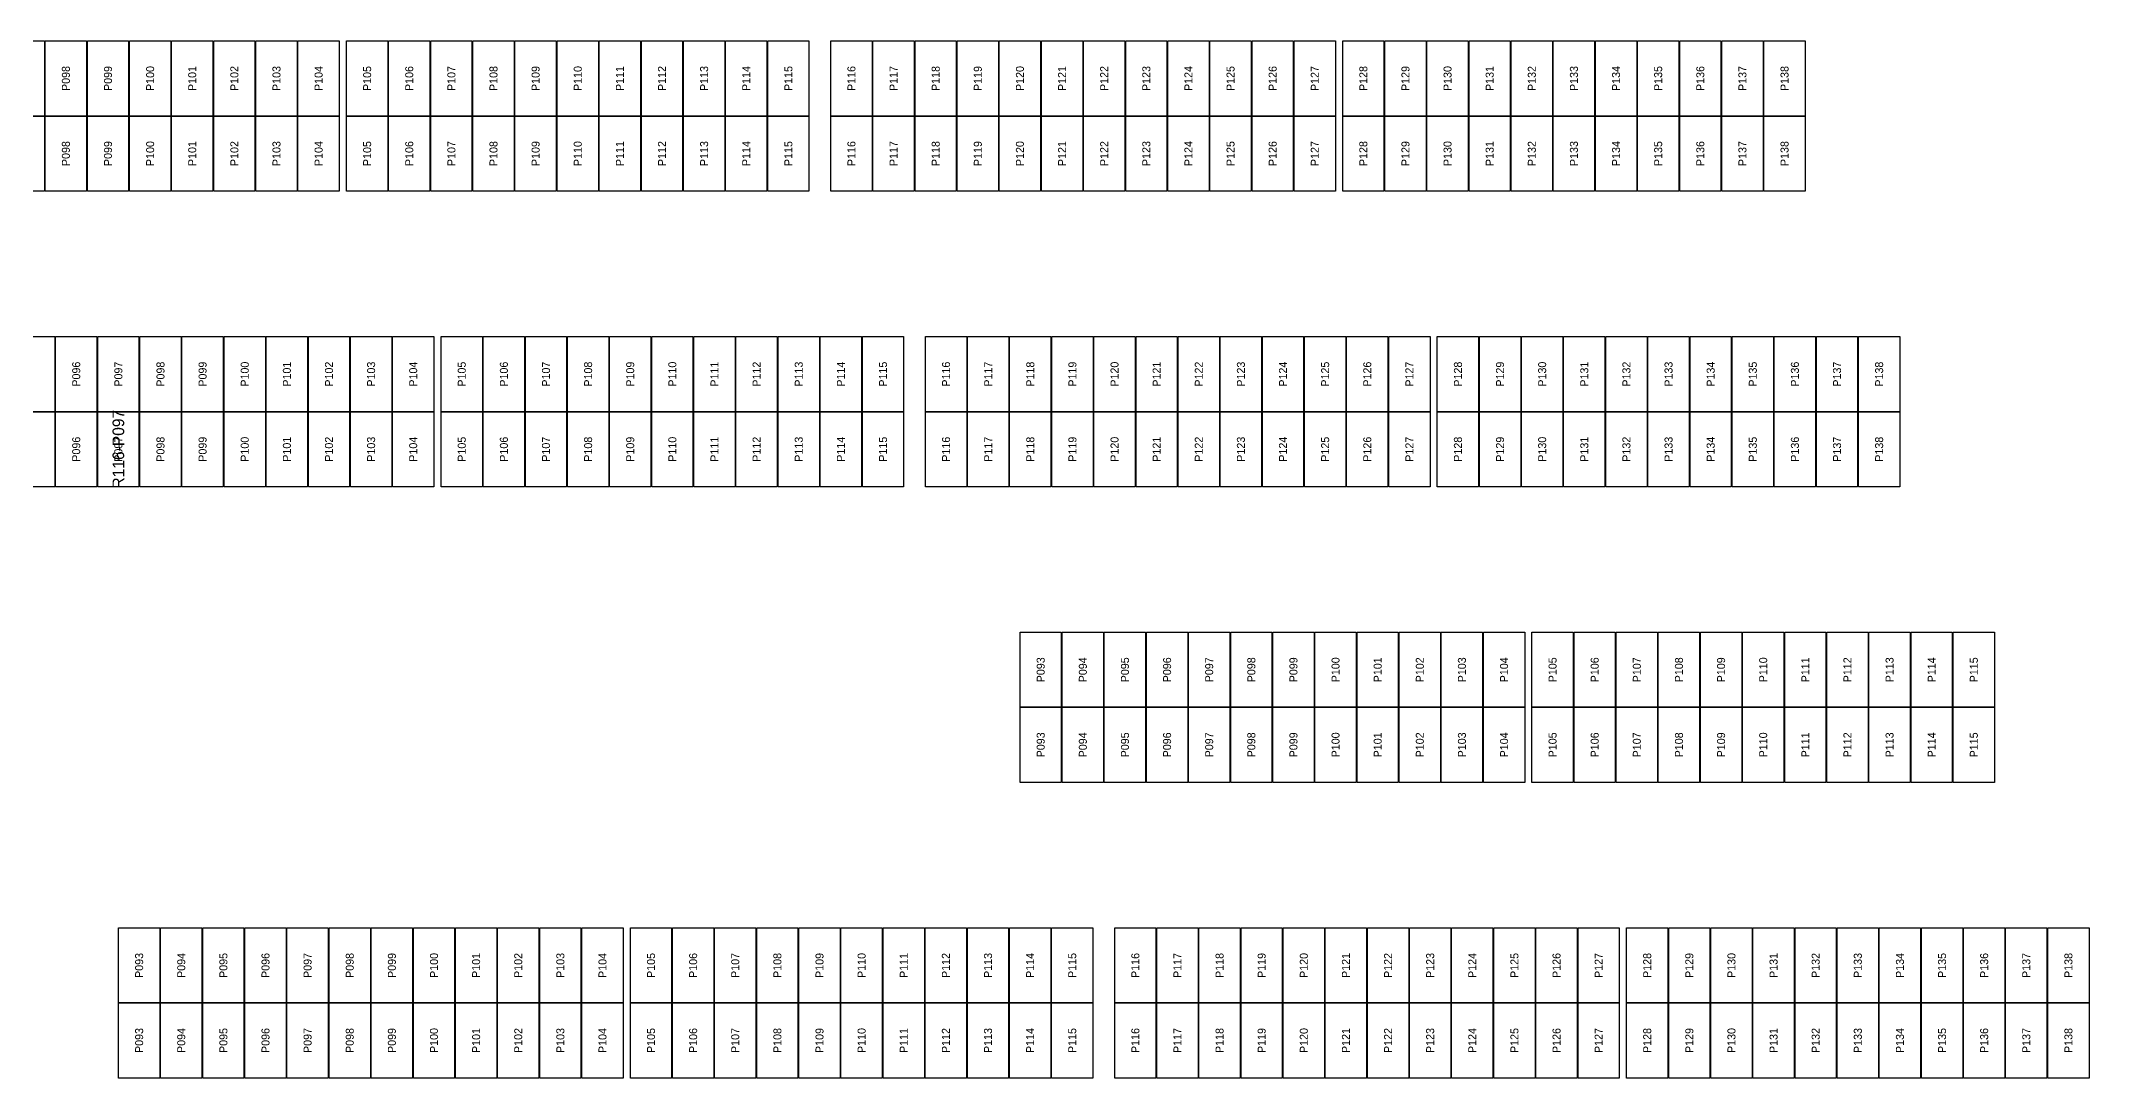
# Model space of a CAD drawing. Extents: x 296295 to 296770, y 651564 to 652121.
# Drawn here: x 296668.2 to 296724.5, y 651637.3 to 651665.8 of the extents above; entities that cross this region are included whole.
import ezdxf
from ezdxf.enums import TextEntityAlignment as Align

# ---------------------------------------------------------------- set-up
doc = ezdxf.new("R2010")
doc.units = 0

msp = doc.modelspace()

# ---------------------------------------------------------------- linework, layer by layer
at = {"layer": 'DEFECTIVE_PANELS'}
msp.add_lwpolyline([(296669.755, 651655.566), (296670.889, 651655.566), (296670.889, 651653.503), (296669.755, 651653.503)], close=True, dxfattribs=at)
at = {"layer": 'PANELS_MASTER'}
for points in [[(296667.154, 651665.755), (296668.288, 651665.755), (296668.288, 651663.692), (296667.154, 651663.692)], [(296668.312, 651665.755), (296669.446, 651665.755), (296669.446, 651663.692), (296668.312, 651663.692)], [(296669.47, 651665.755), (296670.604, 651665.755), (296670.604, 651663.692), (296669.47, 651663.692)], [(296670.628, 651665.755), (296671.762, 651665.755), (296671.762, 651663.692), (296670.628, 651663.692)], [(296671.786, 651665.755), (296672.92, 651665.755), (296672.92, 651663.692), (296671.786, 651663.692)], [(296672.944, 651665.755), (296674.078, 651665.755), (296674.078, 651663.692), (296672.944, 651663.692)], [(296674.102, 651665.755), (296675.236, 651665.755), (296675.236, 651663.692), (296674.102, 651663.692)], [(296675.26, 651665.755), (296676.394, 651665.755), (296676.394, 651663.692), (296675.26, 651663.692)], [(296676.594, 651665.755), (296677.728, 651665.755), (296677.728, 651663.692), (296676.594, 651663.692)], [(296677.752, 651665.755), (296678.886, 651665.755), (296678.886, 651663.692), (296677.752, 651663.692)], [(296678.91, 651665.755), (296680.044, 651665.755), (296680.044, 651663.692), (296678.91, 651663.692)], [(296680.068, 651665.755), (296681.202, 651665.755), (296681.202, 651663.692), (296680.068, 651663.692)], [(296681.226, 651665.755), (296682.36, 651665.755), (296682.36, 651663.692), (296681.226, 651663.692)], [(296682.384, 651665.755), (296683.518, 651665.755), (296683.518, 651663.692), (296682.384, 651663.692)], [(296683.542, 651665.755), (296684.676, 651665.755), (296684.676, 651663.692), (296683.542, 651663.692)], [(296684.7, 651665.755), (296685.834, 651665.755), (296685.834, 651663.692), (296684.7, 651663.692)], [(296685.858, 651665.755), (296686.992, 651665.755), (296686.992, 651663.692), (296685.858, 651663.692)], [(296687.016, 651665.755), (296688.15, 651665.755), (296688.15, 651663.692), (296687.016, 651663.692)], [(296688.174, 651665.755), (296689.308, 651665.755), (296689.308, 651663.692), (296688.174, 651663.692)], [(296689.908, 651665.755), (296691.042, 651665.755), (296691.042, 651663.692), (296689.908, 651663.692)], [(296691.066, 651665.755), (296692.2, 651665.755), (296692.2, 651663.692), (296691.066, 651663.692)], [(296692.224, 651665.755), (296693.358, 651665.755), (296693.358, 651663.692), (296692.224, 651663.692)], [(296693.382, 651665.755), (296694.516, 651665.755), (296694.516, 651663.692), (296693.382, 651663.692)], [(296694.54, 651665.755), (296695.674, 651665.755), (296695.674, 651663.692), (296694.54, 651663.692)], [(296695.698, 651665.755), (296696.832, 651665.755), (296696.832, 651663.692), (296695.698, 651663.692)], [(296696.856, 651665.755), (296697.99, 651665.755), (296697.99, 651663.692), (296696.856, 651663.692)], [(296698.014, 651665.755), (296699.148, 651665.755), (296699.148, 651663.692), (296698.014, 651663.692)], [(296699.172, 651665.755), (296700.306, 651665.755), (296700.306, 651663.692), (296699.172, 651663.692)], [(296700.33, 651665.755), (296701.464, 651665.755), (296701.464, 651663.692), (296700.33, 651663.692)], [(296701.488, 651665.755), (296702.622, 651665.755), (296702.622, 651663.692), (296701.488, 651663.692)], [(296702.646, 651665.755), (296703.78, 651665.755), (296703.78, 651663.692), (296702.646, 651663.692)], [(296703.98, 651665.755), (296705.114, 651665.755), (296705.114, 651663.692), (296703.98, 651663.692)], [(296705.138, 651665.755), (296706.272, 651665.755), (296706.272, 651663.692), (296705.138, 651663.692)], [(296706.296, 651665.755), (296707.43, 651665.755), (296707.43, 651663.692), (296706.296, 651663.692)], [(296707.454, 651665.755), (296708.588, 651665.755), (296708.588, 651663.692), (296707.454, 651663.692)], [(296708.612, 651665.755), (296709.746, 651665.755), (296709.746, 651663.692), (296708.612, 651663.692)], [(296709.77, 651665.755), (296710.904, 651665.755), (296710.904, 651663.692), (296709.77, 651663.692)], [(296710.928, 651665.755), (296712.062, 651665.755), (296712.062, 651663.692), (296710.928, 651663.692)], [(296712.086, 651665.755), (296713.22, 651665.755), (296713.22, 651663.692), (296712.086, 651663.692)], [(296713.244, 651665.755), (296714.378, 651665.755), (296714.378, 651663.692), (296713.244, 651663.692)], [(296714.402, 651665.755), (296715.536, 651665.755), (296715.536, 651663.692), (296714.402, 651663.692)], [(296715.56, 651665.755), (296716.694, 651665.755), (296716.694, 651663.692), (296715.56, 651663.692)], [(296667.154, 651663.692), (296668.288, 651663.692), (296668.288, 651661.629), (296667.154, 651661.629)], [(296668.312, 651663.692), (296669.446, 651663.692), (296669.446, 651661.629), (296668.312, 651661.629)], [(296669.47, 651663.692), (296670.604, 651663.692), (296670.604, 651661.629), (296669.47, 651661.629)], [(296670.628, 651663.692), (296671.762, 651663.692), (296671.762, 651661.629), (296670.628, 651661.629)], [(296671.786, 651663.692), (296672.92, 651663.692), (296672.92, 651661.629), (296671.786, 651661.629)], [(296672.944, 651663.692), (296674.078, 651663.692), (296674.078, 651661.629), (296672.944, 651661.629)], [(296674.102, 651663.692), (296675.236, 651663.692), (296675.236, 651661.629), (296674.102, 651661.629)], [(296675.26, 651663.692), (296676.394, 651663.692), (296676.394, 651661.629), (296675.26, 651661.629)], [(296676.594, 651663.692), (296677.728, 651663.692), (296677.728, 651661.629), (296676.594, 651661.629)], [(296677.752, 651663.692), (296678.886, 651663.692), (296678.886, 651661.629), (296677.752, 651661.629)], [(296678.91, 651663.692), (296680.044, 651663.692), (296680.044, 651661.629), (296678.91, 651661.629)], [(296680.068, 651663.692), (296681.202, 651663.692), (296681.202, 651661.629), (296680.068, 651661.629)], [(296681.226, 651663.692), (296682.36, 651663.692), (296682.36, 651661.629), (296681.226, 651661.629)], [(296682.384, 651663.692), (296683.518, 651663.692), (296683.518, 651661.629), (296682.384, 651661.629)], [(296683.542, 651663.692), (296684.676, 651663.692), (296684.676, 651661.629), (296683.542, 651661.629)], [(296684.7, 651663.692), (296685.834, 651663.692), (296685.834, 651661.629), (296684.7, 651661.629)], [(296685.858, 651663.692), (296686.992, 651663.692), (296686.992, 651661.629), (296685.858, 651661.629)], [(296687.016, 651663.692), (296688.15, 651663.692), (296688.15, 651661.629), (296687.016, 651661.629)], [(296688.174, 651663.692), (296689.308, 651663.692), (296689.308, 651661.629), (296688.174, 651661.629)], [(296689.908, 651663.692), (296691.042, 651663.692), (296691.042, 651661.629), (296689.908, 651661.629)], [(296691.066, 651663.692), (296692.2, 651663.692), (296692.2, 651661.629), (296691.066, 651661.629)], [(296692.224, 651663.692), (296693.358, 651663.692), (296693.358, 651661.629), (296692.224, 651661.629)], [(296693.382, 651663.692), (296694.516, 651663.692), (296694.516, 651661.629), (296693.382, 651661.629)], [(296694.54, 651663.692), (296695.674, 651663.692), (296695.674, 651661.629), (296694.54, 651661.629)], [(296695.698, 651663.692), (296696.832, 651663.692), (296696.832, 651661.629), (296695.698, 651661.629)], [(296696.856, 651663.692), (296697.99, 651663.692), (296697.99, 651661.629), (296696.856, 651661.629)], [(296698.014, 651663.692), (296699.148, 651663.692), (296699.148, 651661.629), (296698.014, 651661.629)], [(296699.172, 651663.692), (296700.306, 651663.692), (296700.306, 651661.629), (296699.172, 651661.629)], [(296700.33, 651663.692), (296701.464, 651663.692), (296701.464, 651661.629), (296700.33, 651661.629)], [(296701.488, 651663.692), (296702.622, 651663.692), (296702.622, 651661.629), (296701.488, 651661.629)], [(296702.646, 651663.692), (296703.78, 651663.692), (296703.78, 651661.629), (296702.646, 651661.629)], [(296703.98, 651663.692), (296705.114, 651663.692), (296705.114, 651661.629), (296703.98, 651661.629)], [(296705.138, 651663.692), (296706.272, 651663.692), (296706.272, 651661.629), (296705.138, 651661.629)], [(296706.296, 651663.692), (296707.43, 651663.692), (296707.43, 651661.629), (296706.296, 651661.629)], [(296707.454, 651663.692), (296708.588, 651663.692), (296708.588, 651661.629), (296707.454, 651661.629)], [(296708.612, 651663.692), (296709.746, 651663.692), (296709.746, 651661.629), (296708.612, 651661.629)], [(296709.77, 651663.692), (296710.904, 651663.692), (296710.904, 651661.629), (296709.77, 651661.629)], [(296710.928, 651663.692), (296712.062, 651663.692), (296712.062, 651661.629), (296710.928, 651661.629)], [(296712.086, 651663.692), (296713.22, 651663.692), (296713.22, 651661.629), (296712.086, 651661.629)], [(296713.244, 651663.692), (296714.378, 651663.692), (296714.378, 651661.629), (296713.244, 651661.629)], [(296714.402, 651663.692), (296715.536, 651663.692), (296715.536, 651661.629), (296714.402, 651661.629)], [(296715.56, 651663.692), (296716.694, 651663.692), (296716.694, 651661.629), (296715.56, 651661.629)], [(296667.439, 651657.629), (296668.573, 651657.629), (296668.573, 651655.566), (296667.439, 651655.566)], [(296668.597, 651657.629), (296669.731, 651657.629), (296669.731, 651655.566), (296668.597, 651655.566)], [(296669.755, 651657.629), (296670.889, 651657.629), (296670.889, 651655.566), (296669.755, 651655.566)], [(296670.913, 651657.629), (296672.047, 651657.629), (296672.047, 651655.566), (296670.913, 651655.566)], [(296672.071, 651657.629), (296673.205, 651657.629), (296673.205, 651655.566), (296672.071, 651655.566)], [(296673.229, 651657.629), (296674.363, 651657.629), (296674.363, 651655.566), (296673.229, 651655.566)], [(296674.387, 651657.629), (296675.521, 651657.629), (296675.521, 651655.566), (296674.387, 651655.566)], [(296675.545, 651657.629), (296676.679, 651657.629), (296676.679, 651655.566), (296675.545, 651655.566)], [(296676.703, 651657.629), (296677.837, 651657.629), (296677.837, 651655.566), (296676.703, 651655.566)], [(296677.861, 651657.629), (296678.995, 651657.629), (296678.995, 651655.566), (296677.861, 651655.566)], [(296679.195, 651657.629), (296680.329, 651657.629), (296680.329, 651655.566), (296679.195, 651655.566)], [(296680.353, 651657.629), (296681.487, 651657.629), (296681.487, 651655.566), (296680.353, 651655.566)], [(296681.511, 651657.629), (296682.645, 651657.629), (296682.645, 651655.566), (296681.511, 651655.566)], [(296682.669, 651657.629), (296683.803, 651657.629), (296683.803, 651655.566), (296682.669, 651655.566)], [(296683.827, 651657.629), (296684.961, 651657.629), (296684.961, 651655.566), (296683.827, 651655.566)], [(296684.985, 651657.629), (296686.119, 651657.629), (296686.119, 651655.566), (296684.985, 651655.566)], [(296686.143, 651657.629), (296687.277, 651657.629), (296687.277, 651655.566), (296686.143, 651655.566)], [(296687.301, 651657.629), (296688.435, 651657.629), (296688.435, 651655.566), (296687.301, 651655.566)], [(296688.459, 651657.629), (296689.593, 651657.629), (296689.593, 651655.566), (296688.459, 651655.566)], [(296689.617, 651657.629), (296690.751, 651657.629), (296690.751, 651655.566), (296689.617, 651655.566)], [(296690.775, 651657.629), (296691.909, 651657.629), (296691.909, 651655.566), (296690.775, 651655.566)], [(296692.509, 651657.629), (296693.643, 651657.629), (296693.643, 651655.566), (296692.509, 651655.566)], [(296693.667, 651657.629), (296694.801, 651657.629), (296694.801, 651655.566), (296693.667, 651655.566)], [(296694.825, 651657.629), (296695.959, 651657.629), (296695.959, 651655.566), (296694.825, 651655.566)], [(296695.983, 651657.629), (296697.117, 651657.629), (296697.117, 651655.566), (296695.983, 651655.566)], [(296697.141, 651657.629), (296698.275, 651657.629), (296698.275, 651655.566), (296697.141, 651655.566)], [(296698.299, 651657.629), (296699.433, 651657.629), (296699.433, 651655.566), (296698.299, 651655.566)], [(296699.457, 651657.629), (296700.591, 651657.629), (296700.591, 651655.566), (296699.457, 651655.566)], [(296700.615, 651657.629), (296701.749, 651657.629), (296701.749, 651655.566), (296700.615, 651655.566)], [(296701.773, 651657.629), (296702.907, 651657.629), (296702.907, 651655.566), (296701.773, 651655.566)], [(296702.931, 651657.629), (296704.065, 651657.629), (296704.065, 651655.566), (296702.931, 651655.566)], [(296704.089, 651657.629), (296705.223, 651657.629), (296705.223, 651655.566), (296704.089, 651655.566)], [(296705.247, 651657.629), (296706.381, 651657.629), (296706.381, 651655.566), (296705.247, 651655.566)], [(296706.581, 651657.629), (296707.715, 651657.629), (296707.715, 651655.566), (296706.581, 651655.566)], [(296707.739, 651657.629), (296708.873, 651657.629), (296708.873, 651655.566), (296707.739, 651655.566)], [(296708.897, 651657.629), (296710.031, 651657.629), (296710.031, 651655.566), (296708.897, 651655.566)], [(296710.055, 651657.629), (296711.189, 651657.629), (296711.189, 651655.566), (296710.055, 651655.566)], [(296711.213, 651657.629), (296712.347, 651657.629), (296712.347, 651655.566), (296711.213, 651655.566)], [(296712.371, 651657.629), (296713.505, 651657.629), (296713.505, 651655.566), (296712.371, 651655.566)], [(296713.529, 651657.629), (296714.663, 651657.629), (296714.663, 651655.566), (296713.529, 651655.566)], [(296714.687, 651657.629), (296715.821, 651657.629), (296715.821, 651655.566), (296714.687, 651655.566)], [(296715.845, 651657.629), (296716.979, 651657.629), (296716.979, 651655.566), (296715.845, 651655.566)], [(296717.003, 651657.629), (296718.137, 651657.629), (296718.137, 651655.566), (296717.003, 651655.566)], [(296718.161, 651657.629), (296719.295, 651657.629), (296719.295, 651655.566), (296718.161, 651655.566)], [(296667.439, 651655.566), (296668.573, 651655.566), (296668.573, 651653.503), (296667.439, 651653.503)], [(296668.597, 651655.566), (296669.731, 651655.566), (296669.731, 651653.503), (296668.597, 651653.503)], [(296670.913, 651655.566), (296672.047, 651655.566), (296672.047, 651653.503), (296670.913, 651653.503)], [(296672.071, 651655.566), (296673.205, 651655.566), (296673.205, 651653.503), (296672.071, 651653.503)], [(296673.229, 651655.566), (296674.363, 651655.566), (296674.363, 651653.503), (296673.229, 651653.503)], [(296674.387, 651655.566), (296675.521, 651655.566), (296675.521, 651653.503), (296674.387, 651653.503)], [(296675.545, 651655.566), (296676.679, 651655.566), (296676.679, 651653.503), (296675.545, 651653.503)], [(296676.703, 651655.566), (296677.837, 651655.566), (296677.837, 651653.503), (296676.703, 651653.503)], [(296677.861, 651655.566), (296678.995, 651655.566), (296678.995, 651653.503), (296677.861, 651653.503)], [(296679.195, 651655.566), (296680.329, 651655.566), (296680.329, 651653.503), (296679.195, 651653.503)], [(296680.353, 651655.566), (296681.487, 651655.566), (296681.487, 651653.503), (296680.353, 651653.503)], [(296681.511, 651655.566), (296682.645, 651655.566), (296682.645, 651653.503), (296681.511, 651653.503)], [(296682.669, 651655.566), (296683.803, 651655.566), (296683.803, 651653.503), (296682.669, 651653.503)], [(296683.827, 651655.566), (296684.961, 651655.566), (296684.961, 651653.503), (296683.827, 651653.503)], [(296684.985, 651655.566), (296686.119, 651655.566), (296686.119, 651653.503), (296684.985, 651653.503)], [(296686.143, 651655.566), (296687.277, 651655.566), (296687.277, 651653.503), (296686.143, 651653.503)], [(296687.301, 651655.566), (296688.435, 651655.566), (296688.435, 651653.503), (296687.301, 651653.503)], [(296688.459, 651655.566), (296689.593, 651655.566), (296689.593, 651653.503), (296688.459, 651653.503)], [(296689.617, 651655.566), (296690.751, 651655.566), (296690.751, 651653.503), (296689.617, 651653.503)], [(296690.775, 651655.566), (296691.909, 651655.566), (296691.909, 651653.503), (296690.775, 651653.503)], [(296692.509, 651655.566), (296693.643, 651655.566), (296693.643, 651653.503), (296692.509, 651653.503)], [(296693.667, 651655.566), (296694.801, 651655.566), (296694.801, 651653.503), (296693.667, 651653.503)], [(296694.825, 651655.566), (296695.959, 651655.566), (296695.959, 651653.503), (296694.825, 651653.503)], [(296695.983, 651655.566), (296697.117, 651655.566), (296697.117, 651653.503), (296695.983, 651653.503)], [(296697.141, 651655.566), (296698.275, 651655.566), (296698.275, 651653.503), (296697.141, 651653.503)], [(296698.299, 651655.566), (296699.433, 651655.566), (296699.433, 651653.503), (296698.299, 651653.503)], [(296699.457, 651655.566), (296700.591, 651655.566), (296700.591, 651653.503), (296699.457, 651653.503)], [(296700.615, 651655.566), (296701.749, 651655.566), (296701.749, 651653.503), (296700.615, 651653.503)], [(296701.773, 651655.566), (296702.907, 651655.566), (296702.907, 651653.503), (296701.773, 651653.503)], [(296702.931, 651655.566), (296704.065, 651655.566), (296704.065, 651653.503), (296702.931, 651653.503)], [(296704.089, 651655.566), (296705.223, 651655.566), (296705.223, 651653.503), (296704.089, 651653.503)], [(296705.247, 651655.566), (296706.381, 651655.566), (296706.381, 651653.503), (296705.247, 651653.503)], [(296706.581, 651655.566), (296707.715, 651655.566), (296707.715, 651653.503), (296706.581, 651653.503)], [(296707.739, 651655.566), (296708.873, 651655.566), (296708.873, 651653.503), (296707.739, 651653.503)], [(296708.897, 651655.566), (296710.031, 651655.566), (296710.031, 651653.503), (296708.897, 651653.503)], [(296710.055, 651655.566), (296711.189, 651655.566), (296711.189, 651653.503), (296710.055, 651653.503)], [(296711.213, 651655.566), (296712.347, 651655.566), (296712.347, 651653.503), (296711.213, 651653.503)], [(296712.371, 651655.566), (296713.505, 651655.566), (296713.505, 651653.503), (296712.371, 651653.503)], [(296713.529, 651655.566), (296714.663, 651655.566), (296714.663, 651653.503), (296713.529, 651653.503)], [(296714.687, 651655.566), (296715.821, 651655.566), (296715.821, 651653.503), (296714.687, 651653.503)], [(296715.845, 651655.566), (296716.979, 651655.566), (296716.979, 651653.503), (296715.845, 651653.503)], [(296717.003, 651655.566), (296718.137, 651655.566), (296718.137, 651653.503), (296717.003, 651653.503)], [(296718.161, 651655.566), (296719.295, 651655.566), (296719.295, 651653.503), (296718.161, 651653.503)], [(296695.111, 651649.503), (296696.245, 651649.503), (296696.245, 651647.44), (296695.111, 651647.44)], [(296696.269, 651649.503), (296697.403, 651649.503), (296697.403, 651647.44), (296696.269, 651647.44)], [(296697.427, 651649.503), (296698.561, 651649.503), (296698.561, 651647.44), (296697.427, 651647.44)], [(296698.585, 651649.503), (296699.719, 651649.503), (296699.719, 651647.44), (296698.585, 651647.44)], [(296699.743, 651649.503), (296700.877, 651649.503), (296700.877, 651647.44), (296699.743, 651647.44)], [(296700.901, 651649.503), (296702.035, 651649.503), (296702.035, 651647.44), (296700.901, 651647.44)], [(296702.059, 651649.503), (296703.193, 651649.503), (296703.193, 651647.44), (296702.059, 651647.44)], [(296703.217, 651649.503), (296704.351, 651649.503), (296704.351, 651647.44), (296703.217, 651647.44)], [(296704.375, 651649.503), (296705.509, 651649.503), (296705.509, 651647.44), (296704.375, 651647.44)], [(296705.533, 651649.503), (296706.667, 651649.503), (296706.667, 651647.44), (296705.533, 651647.44)], [(296706.691, 651649.503), (296707.825, 651649.503), (296707.825, 651647.44), (296706.691, 651647.44)], [(296707.849, 651649.503), (296708.983, 651649.503), (296708.983, 651647.44), (296707.849, 651647.44)], [(296709.183, 651649.503), (296710.317, 651649.503), (296710.317, 651647.44), (296709.183, 651647.44)], [(296710.341, 651649.503), (296711.475, 651649.503), (296711.475, 651647.44), (296710.341, 651647.44)], [(296711.499, 651649.503), (296712.633, 651649.503), (296712.633, 651647.44), (296711.499, 651647.44)], [(296712.657, 651649.503), (296713.791, 651649.503), (296713.791, 651647.44), (296712.657, 651647.44)], [(296713.815, 651649.503), (296714.949, 651649.503), (296714.949, 651647.44), (296713.815, 651647.44)], [(296714.973, 651649.503), (296716.107, 651649.503), (296716.107, 651647.44), (296714.973, 651647.44)], [(296716.131, 651649.503), (296717.265, 651649.503), (296717.265, 651647.44), (296716.131, 651647.44)], [(296717.289, 651649.503), (296718.423, 651649.503), (296718.423, 651647.44), (296717.289, 651647.44)], [(296718.447, 651649.503), (296719.581, 651649.503), (296719.581, 651647.44), (296718.447, 651647.44)], [(296719.605, 651649.503), (296720.739, 651649.503), (296720.739, 651647.44), (296719.605, 651647.44)], [(296720.763, 651649.503), (296721.897, 651649.503), (296721.897, 651647.44), (296720.763, 651647.44)], [(296695.111, 651647.44), (296696.245, 651647.44), (296696.245, 651645.377), (296695.111, 651645.377)], [(296696.269, 651647.44), (296697.403, 651647.44), (296697.403, 651645.377), (296696.269, 651645.377)], [(296697.427, 651647.44), (296698.561, 651647.44), (296698.561, 651645.377), (296697.427, 651645.377)], [(296698.585, 651647.44), (296699.719, 651647.44), (296699.719, 651645.377), (296698.585, 651645.377)], [(296699.743, 651647.44), (296700.877, 651647.44), (296700.877, 651645.377), (296699.743, 651645.377)], [(296700.901, 651647.44), (296702.035, 651647.44), (296702.035, 651645.377), (296700.901, 651645.377)], [(296702.059, 651647.44), (296703.193, 651647.44), (296703.193, 651645.377), (296702.059, 651645.377)], [(296703.217, 651647.44), (296704.351, 651647.44), (296704.351, 651645.377), (296703.217, 651645.377)], [(296704.375, 651647.44), (296705.509, 651647.44), (296705.509, 651645.377), (296704.375, 651645.377)], [(296705.533, 651647.44), (296706.667, 651647.44), (296706.667, 651645.377), (296705.533, 651645.377)], [(296706.691, 651647.44), (296707.825, 651647.44), (296707.825, 651645.377), (296706.691, 651645.377)], [(296707.849, 651647.44), (296708.983, 651647.44), (296708.983, 651645.377), (296707.849, 651645.377)], [(296709.183, 651647.44), (296710.317, 651647.44), (296710.317, 651645.377), (296709.183, 651645.377)], [(296710.341, 651647.44), (296711.475, 651647.44), (296711.475, 651645.377), (296710.341, 651645.377)], [(296711.499, 651647.44), (296712.633, 651647.44), (296712.633, 651645.377), (296711.499, 651645.377)], [(296712.657, 651647.44), (296713.791, 651647.44), (296713.791, 651645.377), (296712.657, 651645.377)], [(296713.815, 651647.44), (296714.949, 651647.44), (296714.949, 651645.377), (296713.815, 651645.377)], [(296714.973, 651647.44), (296716.107, 651647.44), (296716.107, 651645.377), (296714.973, 651645.377)], [(296716.131, 651647.44), (296717.265, 651647.44), (296717.265, 651645.377), (296716.131, 651645.377)], [(296717.289, 651647.44), (296718.423, 651647.44), (296718.423, 651645.377), (296717.289, 651645.377)], [(296718.447, 651647.44), (296719.581, 651647.44), (296719.581, 651645.377), (296718.447, 651645.377)], [(296719.605, 651647.44), (296720.739, 651647.44), (296720.739, 651645.377), (296719.605, 651645.377)], [(296720.763, 651647.44), (296721.897, 651647.44), (296721.897, 651645.377), (296720.763, 651645.377)], [(296670.326, 651641.377), (296671.46, 651641.377), (296671.46, 651639.314), (296670.326, 651639.314)], [(296671.484, 651641.377), (296672.618, 651641.377), (296672.618, 651639.314), (296671.484, 651639.314)], [(296672.642, 651641.377), (296673.776, 651641.377), (296673.776, 651639.314), (296672.642, 651639.314)], [(296673.8, 651641.377), (296674.934, 651641.377), (296674.934, 651639.314), (296673.8, 651639.314)], [(296674.958, 651641.377), (296676.092, 651641.377), (296676.092, 651639.314), (296674.958, 651639.314)], [(296676.116, 651641.377), (296677.25, 651641.377), (296677.25, 651639.314), (296676.116, 651639.314)], [(296677.274, 651641.377), (296678.408, 651641.377), (296678.408, 651639.314), (296677.274, 651639.314)], [(296678.432, 651641.377), (296679.566, 651641.377), (296679.566, 651639.314), (296678.432, 651639.314)], [(296679.59, 651641.377), (296680.724, 651641.377), (296680.724, 651639.314), (296679.59, 651639.314)], [(296680.748, 651641.377), (296681.882, 651641.377), (296681.882, 651639.314), (296680.748, 651639.314)], [(296681.906, 651641.377), (296683.04, 651641.377), (296683.04, 651639.314), (296681.906, 651639.314)], [(296683.064, 651641.377), (296684.198, 651641.377), (296684.198, 651639.314), (296683.064, 651639.314)], [(296684.398, 651641.377), (296685.532, 651641.377), (296685.532, 651639.314), (296684.398, 651639.314)], [(296685.556, 651641.377), (296686.69, 651641.377), (296686.69, 651639.314), (296685.556, 651639.314)], [(296686.714, 651641.377), (296687.848, 651641.377), (296687.848, 651639.314), (296686.714, 651639.314)], [(296687.872, 651641.377), (296689.006, 651641.377), (296689.006, 651639.314), (296687.872, 651639.314)], [(296689.03, 651641.377), (296690.164, 651641.377), (296690.164, 651639.314), (296689.03, 651639.314)], [(296690.188, 651641.377), (296691.322, 651641.377), (296691.322, 651639.314), (296690.188, 651639.314)], [(296691.346, 651641.377), (296692.48, 651641.377), (296692.48, 651639.314), (296691.346, 651639.314)], [(296692.504, 651641.377), (296693.638, 651641.377), (296693.638, 651639.314), (296692.504, 651639.314)], [(296693.662, 651641.377), (296694.796, 651641.377), (296694.796, 651639.314), (296693.662, 651639.314)], [(296694.82, 651641.377), (296695.954, 651641.377), (296695.954, 651639.314), (296694.82, 651639.314)], [(296695.978, 651641.377), (296697.112, 651641.377), (296697.112, 651639.314), (296695.978, 651639.314)], [(296697.712, 651641.377), (296698.846, 651641.377), (296698.846, 651639.314), (296697.712, 651639.314)], [(296698.87, 651641.377), (296700.004, 651641.377), (296700.004, 651639.314), (296698.87, 651639.314)], [(296700.028, 651641.377), (296701.162, 651641.377), (296701.162, 651639.314), (296700.028, 651639.314)], [(296701.186, 651641.377), (296702.32, 651641.377), (296702.32, 651639.314), (296701.186, 651639.314)], [(296702.344, 651641.377), (296703.478, 651641.377), (296703.478, 651639.314), (296702.344, 651639.314)], [(296703.502, 651641.377), (296704.636, 651641.377), (296704.636, 651639.314), (296703.502, 651639.314)], [(296704.66, 651641.377), (296705.794, 651641.377), (296705.794, 651639.314), (296704.66, 651639.314)], [(296705.818, 651641.377), (296706.952, 651641.377), (296706.952, 651639.314), (296705.818, 651639.314)], [(296706.976, 651641.377), (296708.11, 651641.377), (296708.11, 651639.314), (296706.976, 651639.314)], [(296708.134, 651641.377), (296709.268, 651641.377), (296709.268, 651639.314), (296708.134, 651639.314)], [(296709.292, 651641.377), (296710.426, 651641.377), (296710.426, 651639.314), (296709.292, 651639.314)], [(296710.45, 651641.377), (296711.584, 651641.377), (296711.584, 651639.314), (296710.45, 651639.314)], [(296711.784, 651641.377), (296712.918, 651641.377), (296712.918, 651639.314), (296711.784, 651639.314)], [(296712.942, 651641.377), (296714.076, 651641.377), (296714.076, 651639.314), (296712.942, 651639.314)], [(296714.1, 651641.377), (296715.234, 651641.377), (296715.234, 651639.314), (296714.1, 651639.314)], [(296715.258, 651641.377), (296716.392, 651641.377), (296716.392, 651639.314), (296715.258, 651639.314)], [(296716.416, 651641.377), (296717.55, 651641.377), (296717.55, 651639.314), (296716.416, 651639.314)], [(296717.574, 651641.377), (296718.708, 651641.377), (296718.708, 651639.314), (296717.574, 651639.314)], [(296718.732, 651641.377), (296719.866, 651641.377), (296719.866, 651639.314), (296718.732, 651639.314)], [(296719.89, 651641.377), (296721.024, 651641.377), (296721.024, 651639.314), (296719.89, 651639.314)], [(296721.048, 651641.377), (296722.182, 651641.377), (296722.182, 651639.314), (296721.048, 651639.314)], [(296722.206, 651641.377), (296723.34, 651641.377), (296723.34, 651639.314), (296722.206, 651639.314)], [(296723.364, 651641.377), (296724.498, 651641.377), (296724.498, 651639.314), (296723.364, 651639.314)], [(296670.326, 651639.314), (296671.46, 651639.314), (296671.46, 651637.251), (296670.326, 651637.251)], [(296671.484, 651639.314), (296672.618, 651639.314), (296672.618, 651637.251), (296671.484, 651637.251)], [(296672.642, 651639.314), (296673.776, 651639.314), (296673.776, 651637.251), (296672.642, 651637.251)], [(296673.8, 651639.314), (296674.934, 651639.314), (296674.934, 651637.251), (296673.8, 651637.251)], [(296674.958, 651639.314), (296676.092, 651639.314), (296676.092, 651637.251), (296674.958, 651637.251)], [(296676.116, 651639.314), (296677.25, 651639.314), (296677.25, 651637.251), (296676.116, 651637.251)], [(296677.274, 651639.314), (296678.408, 651639.314), (296678.408, 651637.251), (296677.274, 651637.251)], [(296678.432, 651639.314), (296679.566, 651639.314), (296679.566, 651637.251), (296678.432, 651637.251)], [(296679.59, 651639.314), (296680.724, 651639.314), (296680.724, 651637.251), (296679.59, 651637.251)], [(296680.748, 651639.314), (296681.882, 651639.314), (296681.882, 651637.251), (296680.748, 651637.251)], [(296681.906, 651639.314), (296683.04, 651639.314), (296683.04, 651637.251), (296681.906, 651637.251)], [(296683.064, 651639.314), (296684.198, 651639.314), (296684.198, 651637.251), (296683.064, 651637.251)], [(296684.398, 651639.314), (296685.532, 651639.314), (296685.532, 651637.251), (296684.398, 651637.251)], [(296685.556, 651639.314), (296686.69, 651639.314), (296686.69, 651637.251), (296685.556, 651637.251)], [(296686.714, 651639.314), (296687.848, 651639.314), (296687.848, 651637.251), (296686.714, 651637.251)], [(296687.872, 651639.314), (296689.006, 651639.314), (296689.006, 651637.251), (296687.872, 651637.251)], [(296689.03, 651639.314), (296690.164, 651639.314), (296690.164, 651637.251), (296689.03, 651637.251)], [(296690.188, 651639.314), (296691.322, 651639.314), (296691.322, 651637.251), (296690.188, 651637.251)], [(296691.346, 651639.314), (296692.48, 651639.314), (296692.48, 651637.251), (296691.346, 651637.251)], [(296692.504, 651639.314), (296693.638, 651639.314), (296693.638, 651637.251), (296692.504, 651637.251)], [(296693.662, 651639.314), (296694.796, 651639.314), (296694.796, 651637.251), (296693.662, 651637.251)], [(296694.82, 651639.314), (296695.954, 651639.314), (296695.954, 651637.251), (296694.82, 651637.251)], [(296695.978, 651639.314), (296697.112, 651639.314), (296697.112, 651637.251), (296695.978, 651637.251)], [(296697.712, 651639.314), (296698.846, 651639.314), (296698.846, 651637.251), (296697.712, 651637.251)], [(296698.87, 651639.314), (296700.004, 651639.314), (296700.004, 651637.251), (296698.87, 651637.251)], [(296700.028, 651639.314), (296701.162, 651639.314), (296701.162, 651637.251), (296700.028, 651637.251)], [(296701.186, 651639.314), (296702.32, 651639.314), (296702.32, 651637.251), (296701.186, 651637.251)], [(296702.344, 651639.314), (296703.478, 651639.314), (296703.478, 651637.251), (296702.344, 651637.251)], [(296703.502, 651639.314), (296704.636, 651639.314), (296704.636, 651637.251), (296703.502, 651637.251)], [(296704.66, 651639.314), (296705.794, 651639.314), (296705.794, 651637.251), (296704.66, 651637.251)], [(296705.818, 651639.314), (296706.952, 651639.314), (296706.952, 651637.251), (296705.818, 651637.251)], [(296706.976, 651639.314), (296708.11, 651639.314), (296708.11, 651637.251), (296706.976, 651637.251)], [(296708.134, 651639.314), (296709.268, 651639.314), (296709.268, 651637.251), (296708.134, 651637.251)], [(296709.292, 651639.314), (296710.426, 651639.314), (296710.426, 651637.251), (296709.292, 651637.251)], [(296710.45, 651639.314), (296711.584, 651639.314), (296711.584, 651637.251), (296710.45, 651637.251)], [(296711.784, 651639.314), (296712.918, 651639.314), (296712.918, 651637.251), (296711.784, 651637.251)], [(296712.942, 651639.314), (296714.076, 651639.314), (296714.076, 651637.251), (296712.942, 651637.251)], [(296714.1, 651639.314), (296715.234, 651639.314), (296715.234, 651637.251), (296714.1, 651637.251)], [(296715.258, 651639.314), (296716.392, 651639.314), (296716.392, 651637.251), (296715.258, 651637.251)], [(296716.416, 651639.314), (296717.55, 651639.314), (296717.55, 651637.251), (296716.416, 651637.251)], [(296717.574, 651639.314), (296718.708, 651639.314), (296718.708, 651637.251), (296717.574, 651637.251)], [(296718.732, 651639.314), (296719.866, 651639.314), (296719.866, 651637.251), (296718.732, 651637.251)], [(296719.89, 651639.314), (296721.024, 651639.314), (296721.024, 651637.251), (296719.89, 651637.251)], [(296721.048, 651639.314), (296722.182, 651639.314), (296722.182, 651637.251), (296721.048, 651637.251)], [(296722.206, 651639.314), (296723.34, 651639.314), (296723.34, 651637.251), (296722.206, 651637.251)], [(296723.364, 651639.314), (296724.498, 651639.314), (296724.498, 651637.251), (296723.364, 651637.251)]]:
    msp.add_lwpolyline(points, close=True, dxfattribs=at)

# ---------------------------------------------------------------- texts
at = {"layer": 'DEFECT_LABELS'}
msp.add_text('R116-P097', height=0.32, rotation=90, dxfattribs=at).set_placement((296670.322, 651654.534), align=Align.MIDDLE_CENTER)
at = {"layer": 'PANEL_POSITION'}
for s, p in [('P098', (296668.879, 651664.723)), ('P099', (296670.037, 651664.723)), ('P100', (296671.195, 651664.723)), ('P101', (296672.353, 651664.723)), ('P102', (296673.511, 651664.723)), ('P103', (296674.669, 651664.723)), ('P104', (296675.827, 651664.723)), ('P105', (296677.161, 651664.723)), ('P106', (296678.319, 651664.723)), ('P107', (296679.477, 651664.723)), ('P108', (296680.635, 651664.723)), ('P109', (296681.793, 651664.723)), ('P110', (296682.951, 651664.723)), ('P111', (296684.109, 651664.723)), ('P112', (296685.267, 651664.723)), ('P113', (296686.425, 651664.723)), ('P114', (296687.583, 651664.723)), ('P115', (296688.741, 651664.723)), ('P116', (296690.475, 651664.723)), ('P117', (296691.633, 651664.723)), ('P118', (296692.791, 651664.723)), ('P119', (296693.949, 651664.723)), ('P120', (296695.107, 651664.723)), ('P121', (296696.265, 651664.723)), ('P122', (296697.423, 651664.723)), ('P123', (296698.581, 651664.723)), ('P124', (296699.739, 651664.723)), ('P125', (296700.897, 651664.723)), ('P126', (296702.055, 651664.723)), ('P127', (296703.213, 651664.723)), ('P128', (296704.547, 651664.723)), ('P129', (296705.705, 651664.723)), ('P130', (296706.863, 651664.723)), ('P131', (296708.021, 651664.723)), ('P132', (296709.179, 651664.723)), ('P133', (296710.337, 651664.723)), ('P134', (296711.495, 651664.723)), ('P135', (296712.653, 651664.723)), ('P136', (296713.811, 651664.723)), ('P137', (296714.969, 651664.723)), ('P138', (296716.127, 651664.723)), ('P098', (296668.879, 651662.66)), ('P099', (296670.037, 651662.66)), ('P100', (296671.195, 651662.66)), ('P101', (296672.353, 651662.66)), ('P102', (296673.511, 651662.66)), ('P103', (296674.669, 651662.66)), ('P104', (296675.827, 651662.66)), ('P105', (296677.161, 651662.66)), ('P106', (296678.319, 651662.66)), ('P107', (296679.477, 651662.66)), ('P108', (296680.635, 651662.66)), ('P109', (296681.793, 651662.66)), ('P110', (296682.951, 651662.66)), ('P111', (296684.109, 651662.66)), ('P112', (296685.267, 651662.66)), ('P113', (296686.425, 651662.66)), ('P114', (296687.583, 651662.66)), ('P115', (296688.741, 651662.66)), ('P116', (296690.475, 651662.66)), ('P117', (296691.633, 651662.66)), ('P118', (296692.791, 651662.66)), ('P119', (296693.949, 651662.66)), ('P120', (296695.107, 651662.66)), ('P121', (296696.265, 651662.66)), ('P122', (296697.423, 651662.66)), ('P123', (296698.581, 651662.66)), ('P124', (296699.739, 651662.66)), ('P125', (296700.897, 651662.66)), ('P126', (296702.055, 651662.66)), ('P127', (296703.213, 651662.66)), ('P128', (296704.547, 651662.66)), ('P129', (296705.705, 651662.66)), ('P130', (296706.863, 651662.66)), ('P131', (296708.021, 651662.66)), ('P132', (296709.179, 651662.66)), ('P133', (296710.337, 651662.66)), ('P134', (296711.495, 651662.66)), ('P135', (296712.653, 651662.66)), ('P136', (296713.811, 651662.66)), ('P137', (296714.969, 651662.66)), ('P138', (296716.127, 651662.66)), ('P096', (296669.164, 651656.597)), ('P097', (296670.322, 651656.597)), ('P098', (296671.48, 651656.597)), ('P099', (296672.638, 651656.597)), ('P100', (296673.796, 651656.597)), ('P101', (296674.954, 651656.597)), ('P102', (296676.112, 651656.597)), ('P103', (296677.27, 651656.597)), ('P104', (296678.428, 651656.597)), ('P105', (296679.762, 651656.597)), ('P106', (296680.92, 651656.597)), ('P107', (296682.078, 651656.597)), ('P108', (296683.236, 651656.597)), ('P109', (296684.394, 651656.597)), ('P110', (296685.552, 651656.597)), ('P111', (296686.71, 651656.597)), ('P112', (296687.868, 651656.597)), ('P113', (296689.026, 651656.597)), ('P114', (296690.184, 651656.597)), ('P115', (296691.342, 651656.597)), ('P116', (296693.076, 651656.597)), ('P117', (296694.234, 651656.597)), ('P118', (296695.392, 651656.597)), ('P119', (296696.55, 651656.597)), ('P120', (296697.708, 651656.597)), ('P121', (296698.866, 651656.597)), ('P122', (296700.024, 651656.597)), ('P123', (296701.182, 651656.597)), ('P124', (296702.34, 651656.597)), ('P125', (296703.498, 651656.597)), ('P126', (296704.656, 651656.597)), ('P127', (296705.814, 651656.597)), ('P128', (296707.148, 651656.597)), ('P129', (296708.306, 651656.597)), ('P130', (296709.464, 651656.597)), ('P131', (296710.622, 651656.597)), ('P132', (296711.78, 651656.597)), ('P133', (296712.938, 651656.597)), ('P134', (296714.096, 651656.597)), ('P135', (296715.254, 651656.597)), ('P136', (296716.412, 651656.597)), ('P137', (296717.57, 651656.597)), ('P138', (296718.728, 651656.597)), ('P096', (296669.164, 651654.534)), ('P097', (296670.322, 651654.534)), ('P098', (296671.48, 651654.534)), ('P099', (296672.638, 651654.534)), ('P100', (296673.796, 651654.534)), ('P101', (296674.954, 651654.534)), ('P102', (296676.112, 651654.534)), ('P103', (296677.27, 651654.534)), ('P104', (296678.428, 651654.534)), ('P105', (296679.762, 651654.534)), ('P106', (296680.92, 651654.534)), ('P107', (296682.078, 651654.534)), ('P108', (296683.236, 651654.534)), ('P109', (296684.394, 651654.534)), ('P110', (296685.552, 651654.534)), ('P111', (296686.71, 651654.534)), ('P112', (296687.868, 651654.534)), ('P113', (296689.026, 651654.534)), ('P114', (296690.184, 651654.534)), ('P115', (296691.342, 651654.534)), ('P116', (296693.076, 651654.534)), ('P117', (296694.234, 651654.534)), ('P118', (296695.392, 651654.534)), ('P119', (296696.55, 651654.534)), ('P120', (296697.708, 651654.534)), ('P121', (296698.866, 651654.534)), ('P122', (296700.024, 651654.534)), ('P123', (296701.182, 651654.534)), ('P124', (296702.34, 651654.534)), ('P125', (296703.498, 651654.534)), ('P126', (296704.656, 651654.534)), ('P127', (296705.814, 651654.534)), ('P128', (296707.148, 651654.534)), ('P129', (296708.306, 651654.534)), ('P130', (296709.464, 651654.534)), ('P131', (296710.622, 651654.534)), ('P132', (296711.78, 651654.534)), ('P133', (296712.938, 651654.534)), ('P134', (296714.096, 651654.534)), ('P135', (296715.254, 651654.534)), ('P136', (296716.412, 651654.534)), ('P137', (296717.57, 651654.534)), ('P138', (296718.728, 651654.534)), ('P093', (296695.678, 651648.471)), ('P094', (296696.836, 651648.471)), ('P095', (296697.994, 651648.471)), ('P096', (296699.152, 651648.471)), ('P097', (296700.31, 651648.471)), ('P098', (296701.468, 651648.471)), ('P099', (296702.626, 651648.471)), ('P100', (296703.784, 651648.471)), ('P101', (296704.942, 651648.471)), ('P102', (296706.1, 651648.471)), ('P103', (296707.258, 651648.471)), ('P104', (296708.416, 651648.471)), ('P105', (296709.75, 651648.471)), ('P106', (296710.908, 651648.471)), ('P107', (296712.066, 651648.471)), ('P108', (296713.224, 651648.471)), ('P109', (296714.382, 651648.471)), ('P110', (296715.54, 651648.471)), ('P111', (296716.698, 651648.471)), ('P112', (296717.856, 651648.471)), ('P113', (296719.014, 651648.471)), ('P114', (296720.172, 651648.471)), ('P115', (296721.33, 651648.471)), ('P093', (296695.678, 651646.408)), ('P094', (296696.836, 651646.408)), ('P095', (296697.994, 651646.408)), ('P096', (296699.152, 651646.408)), ('P097', (296700.31, 651646.408)), ('P098', (296701.468, 651646.408)), ('P099', (296702.626, 651646.408)), ('P100', (296703.784, 651646.408)), ('P101', (296704.942, 651646.408)), ('P102', (296706.1, 651646.408)), ('P103', (296707.258, 651646.408)), ('P104', (296708.416, 651646.408)), ('P105', (296709.75, 651646.408)), ('P106', (296710.908, 651646.408)), ('P107', (296712.066, 651646.408)), ('P108', (296713.224, 651646.408)), ('P109', (296714.382, 651646.408)), ('P110', (296715.54, 651646.408)), ('P111', (296716.698, 651646.408)), ('P112', (296717.856, 651646.408)), ('P113', (296719.014, 651646.408)), ('P114', (296720.172, 651646.408)), ('P115', (296721.33, 651646.408)), ('P093', (296670.893, 651640.345)), ('P094', (296672.051, 651640.345)), ('P095', (296673.209, 651640.345)), ('P096', (296674.367, 651640.345)), ('P097', (296675.525, 651640.345)), ('P098', (296676.683, 651640.345)), ('P099', (296677.841, 651640.345)), ('P100', (296678.999, 651640.345)), ('P101', (296680.157, 651640.345)), ('P102', (296681.315, 651640.345)), ('P103', (296682.473, 651640.345)), ('P104', (296683.631, 651640.345)), ('P105', (296684.965, 651640.345)), ('P106', (296686.123, 651640.345)), ('P107', (296687.281, 651640.345)), ('P108', (296688.439, 651640.345)), ('P109', (296689.597, 651640.345)), ('P110', (296690.755, 651640.345)), ('P111', (296691.913, 651640.345)), ('P112', (296693.071, 651640.345)), ('P113', (296694.229, 651640.345)), ('P114', (296695.387, 651640.345)), ('P115', (296696.545, 651640.345)), ('P116', (296698.279, 651640.345)), ('P117', (296699.437, 651640.345)), ('P118', (296700.595, 651640.345)), ('P119', (296701.753, 651640.345)), ('P120', (296702.911, 651640.345)), ('P121', (296704.069, 651640.345)), ('P122', (296705.227, 651640.345)), ('P123', (296706.385, 651640.345)), ('P124', (296707.543, 651640.345)), ('P125', (296708.701, 651640.345)), ('P126', (296709.859, 651640.345)), ('P127', (296711.017, 651640.345)), ('P128', (296712.351, 651640.345)), ('P129', (296713.509, 651640.345)), ('P130', (296714.667, 651640.345)), ('P131', (296715.825, 651640.345)), ('P132', (296716.983, 651640.345)), ('P133', (296718.141, 651640.345)), ('P134', (296719.299, 651640.345)), ('P135', (296720.457, 651640.345)), ('P136', (296721.615, 651640.345)), ('P137', (296722.773, 651640.345)), ('P138', (296723.931, 651640.345)), ('P094', (296672.051, 651638.282)), ('P104', (296683.631, 651638.282)), ('P114', (296695.387, 651638.282)), ('P124', (296707.543, 651638.282)), ('P134', (296719.299, 651638.282)), ('P093', (296670.893, 651638.282)), ('P095', (296673.209, 651638.282)), ('P096', (296674.367, 651638.282)), ('P097', (296675.525, 651638.282)), ('P098', (296676.683, 651638.282)), ('P099', (296677.841, 651638.282)), ('P100', (296678.999, 651638.282)), ('P101', (296680.157, 651638.282)), ('P102', (296681.315, 651638.282)), ('P103', (296682.473, 651638.282)), ('P105', (296684.965, 651638.282)), ('P106', (296686.123, 651638.282)), ('P107', (296687.281, 651638.282)), ('P108', (296688.439, 651638.282)), ('P109', (296689.597, 651638.282)), ('P110', (296690.755, 651638.282)), ('P111', (296691.913, 651638.282)), ('P112', (296693.071, 651638.282)), ('P113', (296694.229, 651638.282)), ('P115', (296696.545, 651638.282)), ('P116', (296698.279, 651638.282)), ('P117', (296699.437, 651638.282)), ('P118', (296700.595, 651638.282)), ('P119', (296701.753, 651638.282)), ('P120', (296702.911, 651638.282)), ('P121', (296704.069, 651638.282)), ('P122', (296705.227, 651638.282)), ('P123', (296706.385, 651638.282)), ('P125', (296708.701, 651638.282)), ('P126', (296709.859, 651638.282)), ('P127', (296711.017, 651638.282)), ('P128', (296712.351, 651638.282)), ('P129', (296713.509, 651638.282)), ('P130', (296714.667, 651638.282)), ('P131', (296715.825, 651638.282)), ('P132', (296716.983, 651638.282)), ('P133', (296718.141, 651638.282)), ('P135', (296720.457, 651638.282)), ('P136', (296721.615, 651638.282)), ('P137', (296722.773, 651638.282)), ('P138', (296723.931, 651638.282))]:
    msp.add_text(s, height=0.22, rotation=90, dxfattribs=at).set_placement(p, align=Align.MIDDLE_CENTER)

doc.saveas('drawing.dxf')
